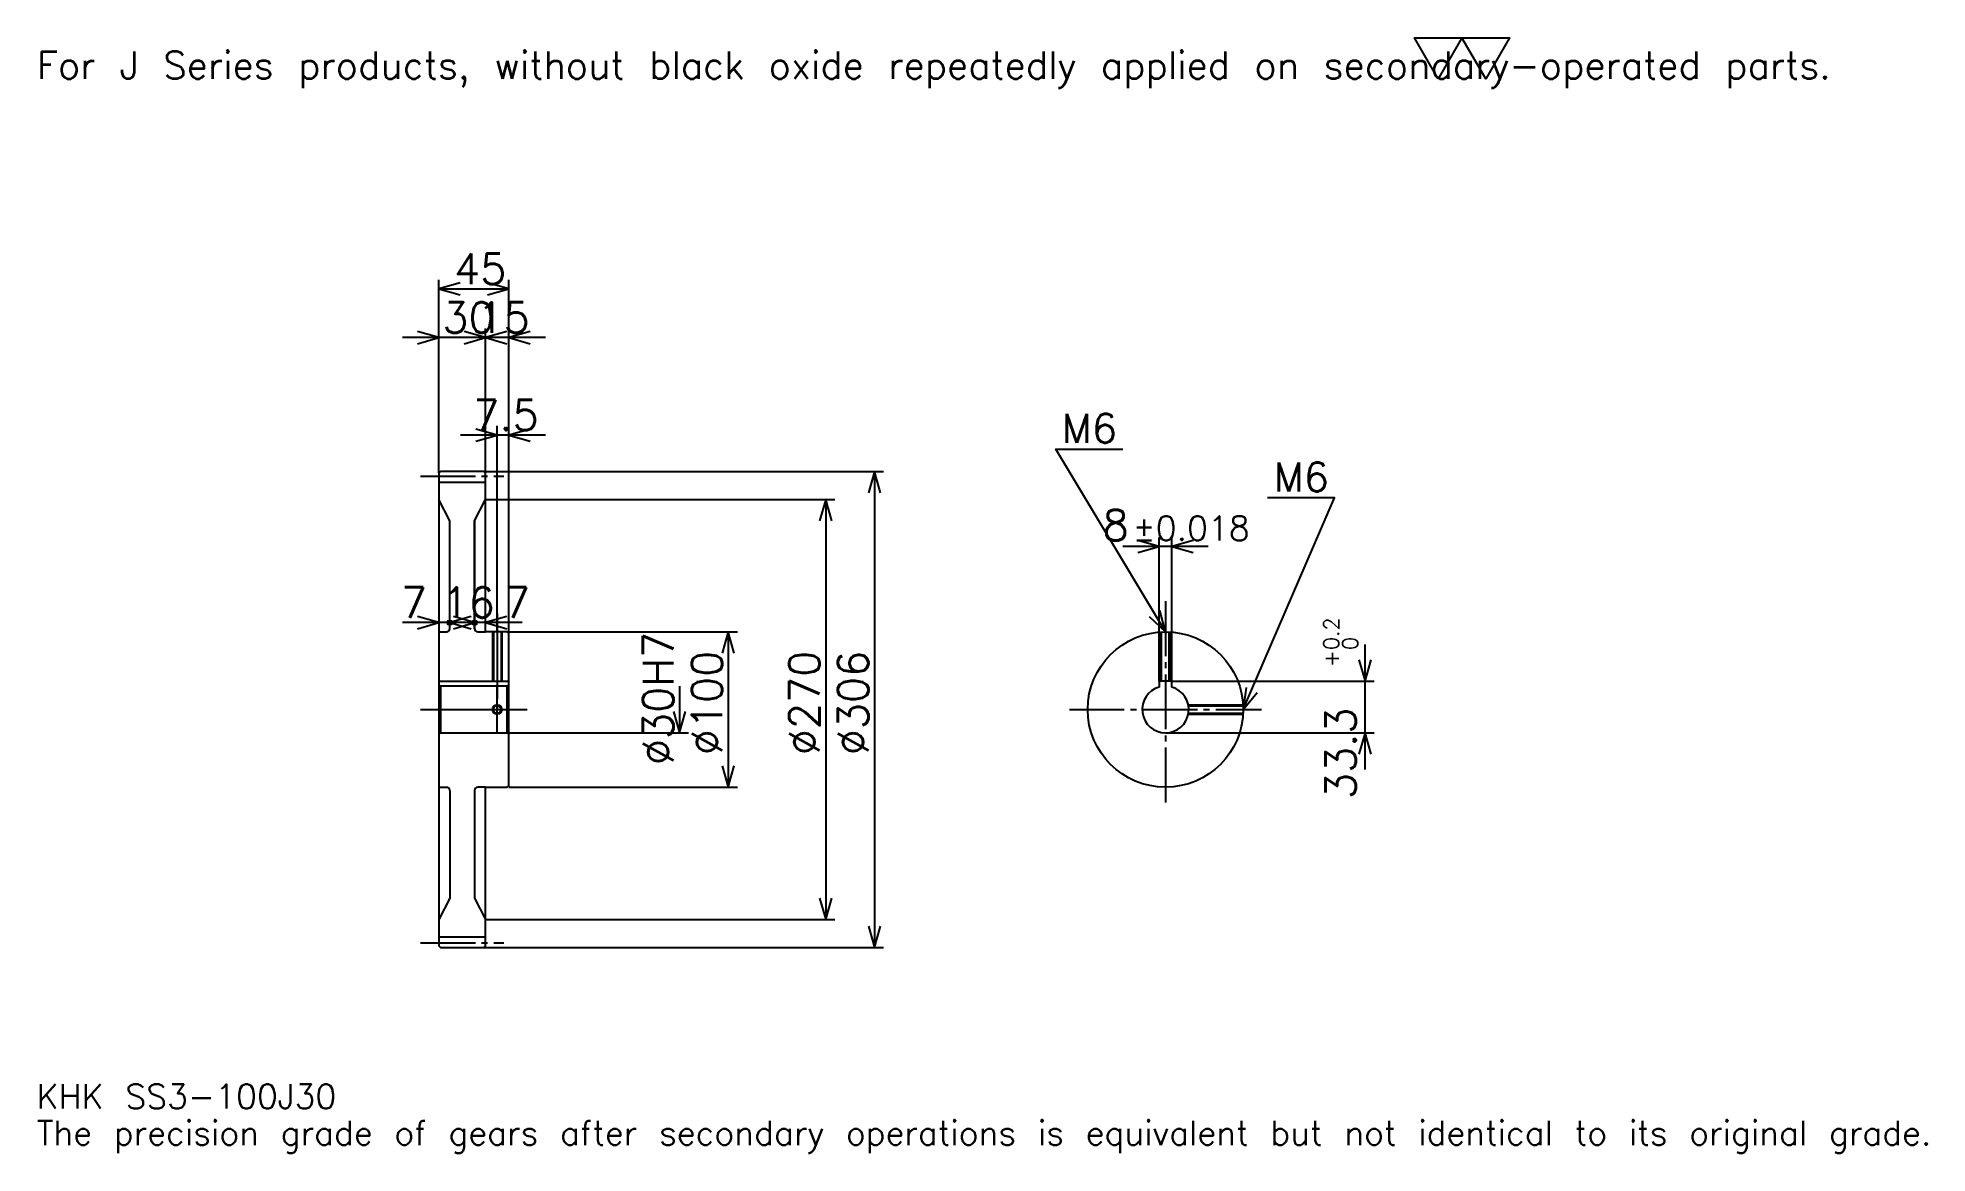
# Model space of a CAD drawing. Extents: x 40 to 1255, y 14 to 732.
import ezdxf

# ---------------------------------------------------------------- set-up
doc = ezdxf.new("R2010")
doc.units = 0
doc.linetypes.add('DASHDOT', pattern=[47.027027, 35.27027, -3.918919, 3.918919, -3.918919])
doc.layers.get('0').update_dxf_attribs({"linetype": 'CONTINUOUS'})
doc.layers.add('DASHDOT', color=6, linetype='DASHDOT')
doc.styles.add('KANJI', font='TXT', dxfattribs={"bigfont": 'BIGFONT'})

msp = doc.modelspace()

# ---------------------------------------------------------------- linework, layer by layer
at = {"color": 5}
for p, q in [((297.83783, 452.797302), (297.83783, 576.243286)), ((342.83783, 452.797302), (342.83783, 576.243286)), ((297.83783, 570.364868), (342.83783, 570.364868)), ((351.351349, 539.01355), (274.32431, 539.01355)), ((366.351349, 539.01355), (304.32431, 539.01355)), ((327.83783, 452.797302), (327.83783, 544.891907)), ((366.351349, 476.310822), (311.82431, 476.310822)), ((335.33783, 452.797302), (335.33783, 482.189209)), ((297.83783, 451.797302), (297.83783, 452.797302)), ((326.83783, 452.797302), (342.83783, 452.797302)), ((327.83783, 451.797302), (327.83783, 452.797302)), ((335.33783, 349.797302), (335.33783, 452.797302)), ((335.33783, 349.797302), (335.33783, 452.797302)), ((342.83783, 452.797302), (583.851318, 452.797302)), ((342.83783, 348.797302), (342.83783, 452.797302)), ((577.972961, 452.797302), (577.972961, 146.797302)), ((327.83783, 434.797302), (342.83783, 434.797302)), ((342.83783, 434.797302), (552.5, 434.797302)), ((546.621582, 434.797302), (546.621582, 164.797302)), ((792.648682, 404.66217), (737.621582, 404.66217)), ((761.135132, 318.09729), (761.135132, 410.540527)), ((769.135132, 318.09729), (769.135132, 410.540527)), ((328.351349, 355.716217), (274.32431, 355.716217)), ((344.351349, 355.716217), (281.32431, 355.716217)), ((351.351349, 355.716217), (297.32431, 355.716217)), ((342.83783, 349.797302), (489.797302, 349.797302)), ((483.918915, 349.797302), (483.918915, 249.797302)), ((893.513489, 261.283783), (893.513489, 341.610809)), ((769.135132, 318.09729), (899.391846, 318.09729)), ((452.567566, 314.797302), (452.567566, 284.797302)), ((342.83783, 284.797302), (458.445923, 284.797302)), ((765.135132, 284.797302), (899.391846, 284.797302)), ((342.83783, 249.797302), (489.797302, 249.797302)), ((327.83783, 164.797302), (342.83783, 164.797302)), ((342.83783, 164.797302), (552.5, 164.797302)), ((326.83783, 146.797302), (342.83783, 146.797302)), ((342.83783, 146.797302), (583.851318, 146.797302))]:
    msp.add_line(p, q, dxfattribs=at)
at = {"color": 4}
for p, q in [((297.83783, 446.047302), (327.83783, 446.047302)), ((320.83783, 421.059021), (320.83783, 351.797302)), ((297.83783, 349.797302), (302.83783, 349.797302)), ((322.83783, 349.797302), (327.83783, 349.797302)), ((297.83783, 318.09729), (342.83783, 318.09729)), ((342.83783, 315.797302), (341.83783, 314.797302)), ((297.83783, 283.797302), (298.83783, 284.797302)), ((342.83783, 283.797302), (341.83783, 284.797302)), ((297.83783, 249.797302), (302.83783, 249.797302)), ((320.83783, 247.797302), (320.83783, 178.535583)), ((327.83783, 249.797302), (322.83783, 249.797302)), ((297.83783, 153.547302), (327.83783, 153.547302))]:
    msp.add_line(p, q, dxfattribs=at)
at = {"color": 7}
msp.add_lwpolyline([(940.540527, 705.405396), (925.256714, 731.897278), (986.391907, 731.897278), (971.108093, 705.405396), (955.824341, 731.897278), (940.540527, 705.405396)], dxfattribs=at)
at = {"color": 5}
for points in [[(311.554047, 574.283813), (297.83783, 570.364868), (311.554047, 566.445923)], [(329.121613, 566.445923), (342.83783, 570.364868), (329.121613, 574.283813)], [(284.121613, 535.094604), (297.83783, 539.01355), (284.121613, 542.932434)], [(314.121613, 535.094604), (327.83783, 539.01355), (314.121613, 542.932434)], [(341.554047, 542.932434), (327.83783, 539.01355), (341.554047, 535.094604)], [(356.554047, 542.932434), (342.83783, 539.01355), (356.554047, 535.094604)], [(321.621613, 472.391907), (335.33783, 476.310822), (321.621613, 480.229736)], [(356.554047, 480.229736), (342.83783, 476.310822), (356.554047, 472.391907)], [(765.135132, 349.797302), (694.594604, 467.364868), (737.702698, 467.364868)], [(581.891846, 439.081085), (577.972961, 452.797302), (574.054077, 439.081085)], [(550.540527, 421.081085), (546.621582, 434.797302), (542.702698, 421.081085)], [(815.135132, 299.797302), (873.918884, 436.013519), (830.810791, 436.013519)], [(747.418945, 400.743256), (761.135132, 404.66217), (747.418945, 408.581085)], [(782.851318, 408.581085), (769.135132, 404.66217), (782.851318, 400.743256)], [(284.121613, 351.797302), (297.83783, 355.716217), (284.121613, 359.635132)], [(304.83783, 355.716217), (303.66214, 356.891907), (306.013519, 356.891907), (306.013519, 354.540558), (303.66214, 354.540558), (303.66214, 356.891907), (304.83783, 355.716217), (306.013519, 354.540558), (306.013519, 356.891907), (304.83783, 355.716217)], [(318.554047, 359.635132), (304.83783, 355.716217), (318.554047, 351.797302)], [(307.121613, 351.797302), (320.83783, 355.716217), (307.121613, 359.635132)], [(320.83783, 355.716217), (319.66214, 356.891907), (322.013519, 356.891907), (322.013519, 354.540558), (319.66214, 354.540558), (319.66214, 356.891907), (320.83783, 355.716217), (322.013519, 354.540558), (322.013519, 356.891907), (320.83783, 355.716217)], [(341.554047, 359.635132), (327.83783, 355.716217), (341.554047, 351.797302)], [(754.717773, 359.542603), (765.135132, 349.797302), (761.438599, 363.575134)], [(487.83783, 336.081085), (483.918915, 349.797302), (480, 336.081085)], [(889.594543, 331.813507), (893.513489, 318.09729), (897.432434, 331.813507)], [(816.97168, 313.943665), (815.135132, 299.797302), (824.16803, 310.838104)], [(448.648651, 298.513519), (452.567566, 284.797302), (456.486481, 298.513519)], [(897.432434, 271.081085), (893.513489, 284.797302), (889.594543, 271.081085)], [(480, 263.513519), (483.918915, 249.797302), (487.83783, 263.513519)], [(542.702698, 178.513519), (546.621582, 164.797302), (550.540527, 178.513519)], [(574.054077, 160.513519), (577.972961, 146.797302), (581.891846, 160.513519)]]:
    msp.add_lwpolyline(points, dxfattribs=at)
at = {"color": 4}
for points in [[(327.83783, 451.797302), (326.83783, 452.797302), (298.83783, 452.797302), (297.83783, 451.797302), (297.83783, 283.797302)], [(297.83783, 283.797302), (297.83783, 147.797302), (298.83783, 146.797302), (326.83783, 146.797302), (327.83783, 147.797302), (327.83783, 249.797302), (341.83783, 249.797302), (342.83783, 250.797302), (342.83783, 348.797302), (341.83783, 349.797302), (327.83783, 349.797302), (327.83783, 451.797302)], [(304.83783, 351.797302), (304.83783, 421.059021), (297.83783, 434.797302)], [(320.83783, 351.797302), (320.83783, 421.059021), (327.83783, 434.797302)], [(332.33783, 349.797302), (332.33783, 318.09729)], [(332.877838, 349.797302), (332.877838, 318.09729)], [(337.797821, 349.797302), (337.797821, 318.09729)], [(338.33783, 349.797302), (338.33783, 318.09729)], [(762.135132, 318.09729), (762.135132, 349.707214)], [(762.675171, 318.09729), (762.675171, 349.736755)], [(767.595093, 318.09729), (767.595093, 349.736755)], [(768.135132, 318.09729), (768.135132, 349.707214)], [(769.135132, 314.25412), (769.135132, 318.09729), (761.135132, 318.09729), (761.135132, 314.25412)], [(297.83783, 315.797302), (298.83783, 314.797302), (298.83783, 284.797302), (341.83783, 284.797302), (341.83783, 314.797302), (298.83783, 314.797302)], [(779.832031, 302.797302), (815.045044, 302.797302)], [(779.832031, 296.797302), (815.045044, 296.797302)], [(779.932007, 302.257294), (815.074585, 302.257294)], [(779.932007, 297.337311), (815.074585, 297.337311)], [(304.83783, 247.797302), (304.83783, 178.535583), (297.83783, 164.797302)], [(320.83783, 247.797302), (320.83783, 178.535583), (327.83783, 164.797302)]]:
    msp.add_lwpolyline(points, dxfattribs=at)
for centre, radius in [((765.135132, 299.797302), 50), ((335.33783, 299.797302), 2.46)]:
    msp.add_circle(centre, radius, dxfattribs=at)
at = {"color": 7}
msp.add_circle((335.33783, 299.797302), 3, dxfattribs=at)
at = {"color": 4}
for centre, radius, start, end in [((302.83783, 351.797302), 2, 270, 0), ((322.83783, 351.797302), 2, 180, 270), ((765.135132, 299.797302), 15, 105.466010323, 74.533989677), ((302.83783, 247.797302), 2, 0, 90), ((322.83783, 247.797302), 2, 90, 180)]:
    msp.add_arc(centre, radius, start, end, dxfattribs=at)
at = {"layer": 'DASHDOT', "color": 7}
for p, q in [((286.081085, 449.797302), (339.594574, 449.797302)), ((765.135132, 369.391907), (765.135132, 238.040543)), ((335.33783, 349.797302), (335.33783, 299.797302)), ((286.081085, 299.797302), (354.594574, 299.797302)), ((703.378357, 299.797302), (826.891907, 299.797302)), ((286.081085, 149.797302), (339.594574, 149.797302))]:
    msp.add_line(p, q, dxfattribs=at)
for points in [[(335.33783, 361.554047), (335.33783, 306.340546)], [(335.33783, 285.040558), (335.33783, 314.554047)], [(320.581085, 299.797302), (350.094574, 299.797302)]]:
    msp.add_lwpolyline(points, dxfattribs=at)

# ---------------------------------------------------------------- texts
at = {"color": 7, "style": 'KANJI'}
for s, height, p in [('For J Series products, without black oxide repeatedly applied on secondary-operated parts.', 17.635135, (39.18919, 705.405396)), ('45', 19.594595, (307.601349, 573.5)), ('30', 19.594595, (300.101349, 542.148682)), ('15', 19.594595, (322.601349, 542.148682)), ('7.5', 19.594595, (319.983093, 479.445953)), ('M6', 18.810812, (698.51355, 471.283783)), ('M6', 18.810812, (834.729736, 439.932434)), ('8', 19.594595, (724.687988, 408.581085)), ('%%p0.018', 15.675676, (744.084229, 408.581085)), ('7', 19.594595, (273.344574, 358.851349)), ('16', 19.594595, (300.101349, 358.851349)), ('7', 19.594595, (339.594604, 358.851349)), ('KHK SS3-100J30', 15.675676, (39.18919, 43.108109)), ('The precision grade of gears after secondary operations is equivalent but not identical to its original grade.', 15.675676, (39.18919, 19.594595))]:
    msp.add_text(s, height=height, dxfattribs=at).set_placement(p)
for s, height, p in [('0.2', 9.797297, (876.662109, 338.032227)), ('%%c30H7', 19.594595, (448.648651, 264.03717)), ('0', 9.797297, (888.810791, 338.032227)), ('%%c100', 19.594595, (480, 270.405396)), ('%%c270', 19.594595, (542.702698, 270.405396)), ('%%c306', 19.594595, (574.054077, 270.405396)), ('+', 9.797297, (876.662109, 327.059265)), ('33.3', 19.594595, (887.635132, 242.246094))]:
    msp.add_text(s, height=height, rotation=90, dxfattribs=at).set_placement(p)

doc.saveas('drawing.dxf')
